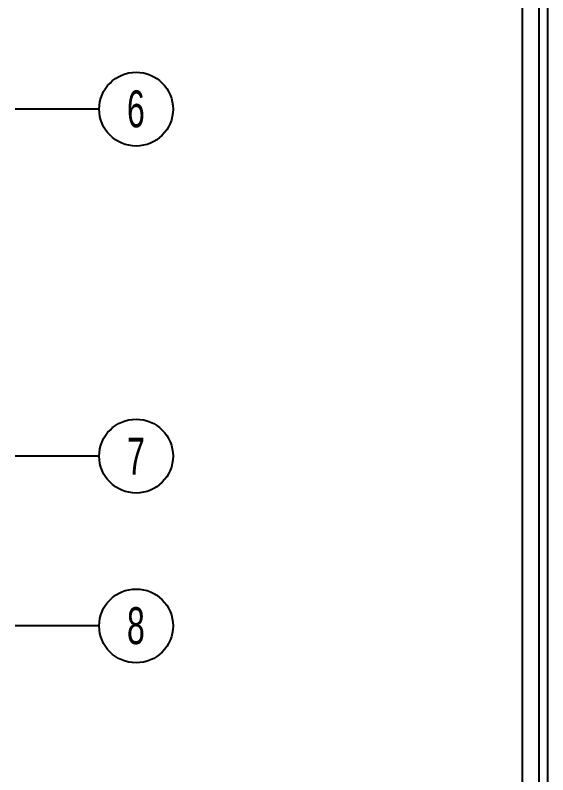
# Model space of a CAD drawing. Header units: metres. Extents: x -658 to -58, y -713 to -118.
# Drawn here: x -296.64 to -289.43, y -149.07 to -138.78 of the extents above; entities that cross this region are included whole.
import ezdxf

# ---------------------------------------------------------------- set-up
doc = ezdxf.new("R2010")
doc.units = ezdxf.units.M
doc.header["$LTSCALE"] = 100
doc.layers.add('Fram', color=7, linetype='Continuous', lineweight=25)
doc.layers.add('plan', color=8, linetype='Continuous')
doc.styles.add('XARB', font='xarb.shx', dxfattribs={"width": 0.65})

# ---------------------------------------------------------------- blocks, each defined once
blk = doc.blocks.new('G5GT5ET53')
at = {"ltscale": 0.025}
for p, q in [((-186.462, -140.051), (-187.6, -140.051)), ((-186.462, -144.751), (-187.6, -144.751)), ((-186.462, -147.051), (-187.6, -147.051))]:
    blk.add_line(p, q, dxfattribs=at)
for centre in [(-185.962, -140.051), (-185.962, -144.751), (-185.962, -147.051)]:
    blk.add_circle(centre, 0.5)
at = {"char_height": 0.5, "width": 0.84167, "attachment_point": 5, "style": 'XARB'}
for s, insert in [('6', (-185.965, -140.051)), ('7', (-185.965, -144.751)), ('8', (-185.965, -147.051))]:
    blk.add_mtext(s, dxfattribs=dict(at, insert=insert))
blk = doc.blocks.new('A$Cc2be8e3e')
at = {"layer": 'plan'}
blk.add_blockref('G5GT5ET53', (188.202, 148.461), dxfattribs=at)
blk = doc.blocks.new('Fram')
for p, q in [((-0.2175, 0.2175), (-0.2175, 28.7104)), ((-0.302, 28.626), (-0.302, 0.302)), ((-0.4575, 28.4705), (-0.4575, 3.9309))]:
    blk.add_line(p, q)

msp = doc.modelspace()

# ---------------------------------------------------------------- block references
at = {"layer": 'Fram', "linetype": 'Continuous', "xscale": 1.443331752045014, "yscale": 1.443331752045014, "zscale": 1.443331752045014}
msp.add_blockref('Fram', (-289.116, -160.212), dxfattribs=at)
at = {"layer": 'plan'}
msp.add_blockref('A$Cc2be8e3e', (-297.246, -148.461), dxfattribs=at)

doc.saveas('drawing.dxf')
